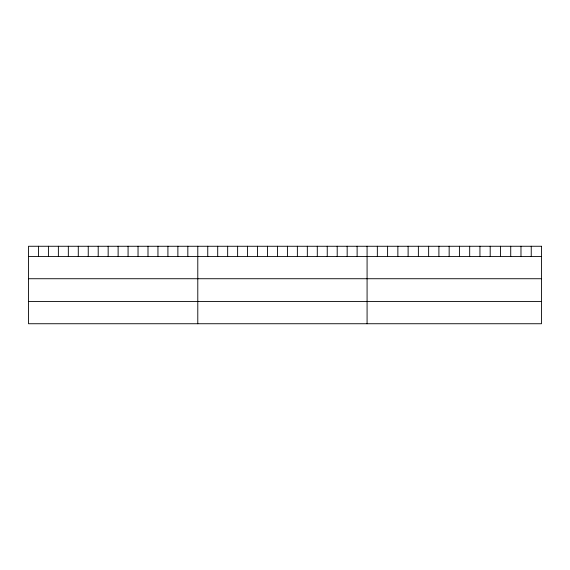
<?xml version="1.0" encoding="UTF-8"?>
<svg xmlns="http://www.w3.org/2000/svg" width="570" height="570" viewBox="0 0 570 570"><rect width="100%" height="100%" fill="white"/><g stroke="black" fill="none" stroke-linecap="round" stroke-linejoin="round"><path stroke-width="0.85" d="M28.5 256.564L541.5 256.564M28.5 278.73L541.5 278.73M28.5 301.566L541.5 301.566M531.24 246.261L531.24 256.564M520.98 246.261L520.98 256.564M510.72 246.261L510.72 256.564M500.46 246.261L500.46 256.564M490.2 246.261L490.2 256.564M479.94 246.261L479.94 256.564M469.68 246.261L469.68 256.564M459.42 246.261L459.42 256.564M449.16 246.261L449.16 256.564M438.9 246.261L438.9 256.564M428.64 246.261L428.64 256.564M418.38 246.261L418.38 256.564M408.12 246.261L408.12 256.564M397.86 246.261L397.86 256.564M387.6 246.261L387.6 256.564M377.34 246.261L377.34 256.564M367.08 246.261L367.08 323.739M357.119 246.261L357.119 256.564M347.166 246.261L347.166 256.564M337.205 246.261L337.205 256.564M327.244 246.261L327.244 256.564M317.291 246.261L317.291 256.564M307.33 246.261L307.33 256.564M297.369 246.261L297.369 256.564M287.415 246.261L287.415 256.564M277.455 246.261L277.455 256.564M267.501 246.261L267.501 256.564M257.54 246.261L257.54 256.564M247.58 246.261L247.58 256.564M237.626 246.261L237.626 256.564M227.665 246.261L227.665 256.564M217.704 246.261L217.704 256.564M207.751 246.261L207.751 256.564M197.79 246.261L197.79 323.739M187.829 246.261L187.829 256.564M177.876 246.261L177.876 256.564M167.915 246.261L167.915 256.564M157.954 246.261L157.954 256.564M148.001 246.261L148.001 256.564M138.04 246.261L138.04 256.564M128.079 246.261L128.079 256.564M118.125 246.261L118.125 256.564M108.165 246.261L108.165 256.564M98.211 246.261L98.211 256.564M88.25 246.261L88.25 256.564M78.29 246.261L78.29 256.564M68.336 246.261L68.336 256.564M58.375 246.261L58.375 256.564M48.414 246.261L48.414 256.564M38.461 246.261L38.461 256.564M541.5 246.261L28.5 246.261L28.5 323.739L541.5 323.739L541.5 246.261"/></g></svg>
